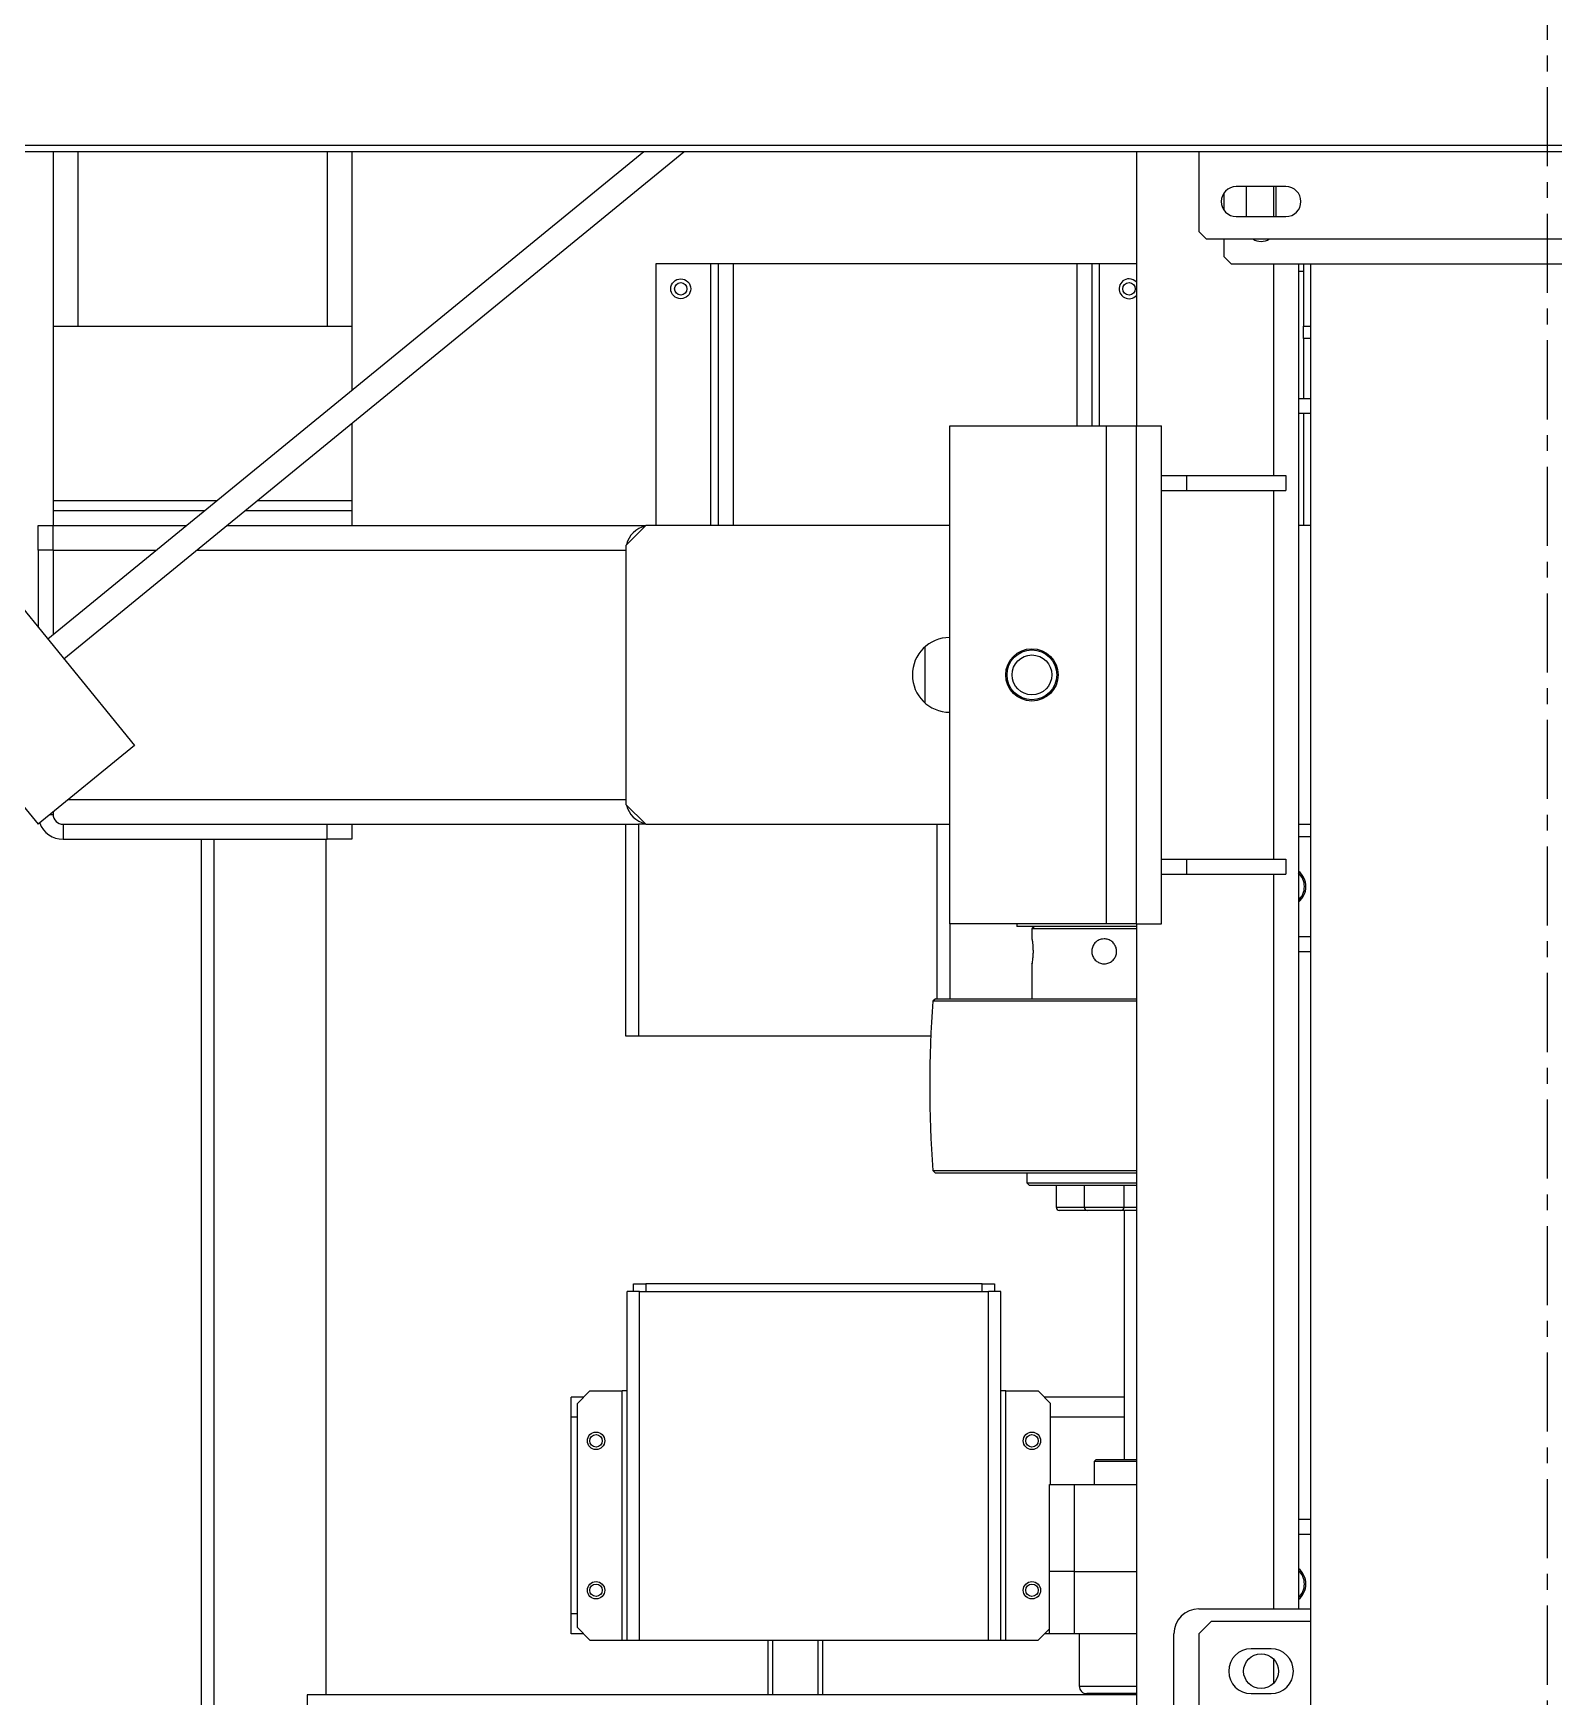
# Model space of a CAD drawing. Header units: millimetres. Extents: x 6622 to 532820, y 3370 to 359312.
# Drawn here: x 458692 to 459302, y 311420 to 312088 of the extents above; entities that cross this region are included whole.
import ezdxf

# ---------------------------------------------------------------- set-up
doc = ezdxf.new("R2010")
doc.units = ezdxf.units.MM
doc.linetypes.add('CENTER', pattern=[50.8, 31.75, -6.35, 6.35, -6.35])

# ---------------------------------------------------------------- blocks, each defined once
blk = doc.blocks.new('A$C6F3A12F4')
at = {"color": 2, "linetype": 'Continuous', "lineweight": 25}
for p, q in [((2582.6, 1065), (2582.6, 2635)), ((2585.2, 2635), (2585.2, 1065)), ((2620.2, 1713), (2620.2, 1897)), ((2630.2, 1723), (2630.2, 1887)), ((3640.2, 1755), (2630.2, 1755)), ((2630.2, 1752), (2633.2, 1752)), ((2630.2, 1750), (2684.2, 1750)), ((2633.2, 1752), (2633.2, 1750)), ((2633.2, 1752), (2655.2, 1752)), ((2655.2, 1752), (2655.2, 1755)), ((2660.2, 1752), (2655.2, 1752)), ((2660.2, 1755), (2660.2, 1752)), ((2660.2, 1752), (2684.2, 1752)), ((2684.2, 1750), (2684.2, 1755)), ((2684.2, 1750), (2690.2, 1750)), ((2690.2, 1750), (2690.2, 1755)), ((2690.2, 1752), (2735.2, 1752)), ((2690.2, 1750), (2900.2, 1750)), ((2735.2, 1755), (2735.2, 1750)), ((2855.2, 1750), (2855.2, 1755)), ((2860.2, 1755), (2860.2, 1750)), ((2900.2, 1750), (2900.2, 1755)), ((2900.2, 1750), (2906.2, 1750)), ((2906.2, 1750), (2906.2, 1755)), ((2906.2, 1750), (3134.2, 1750)), ((3134.2, 1750), (3134.2, 1755)), ((3134.2, 1750), (3140.2, 1750)), ((3140.2, 1750), (3140.2, 1755)), ((3140.2, 1750), (3170.2, 1750)), ((3170.2, 1710), (3170.2, 1755)), ((3175.2, 1755), (3175.2, 1715)), ((2599.2, 1745), (2599.2, 1725)), ((2611.2, 1725), (2611.2, 1745)), ((2715.2, 1705), (2715.2, 1745)), ((2715.2, 1745), (2721.2, 1745)), ((2721.2, 1705), (2721.2, 1745)), ((2869.2, 1705), (2869.2, 1745)), ((2869.2, 1745), (2875.2, 1745)), ((2875.2, 1705), (2875.2, 1745)), ((2611.2, 1741), (2599.2, 1741)), ((2599.2, 1740), (2611.2, 1740)), ((2630.2, 1740), (2715.2, 1740)), ((2721.2, 1740), (2869.2, 1740)), ((2875.2, 1740), (3170.2, 1740)), ((3186.2, 1739), (3186.2, 1731)), ((3190.3, 1740), (3200.1, 1740)), ((3204.2, 1731), (3204.2, 1739)), ((2599.2, 1729), (2611.2, 1729)), ((2601.88, 1720), (2608.52, 1720)), ((2620.2, 1720), (2627.2, 1720)), ((2627.2, 1720), (2630.2, 1723)), ((2585.2, 1710), (2617.2, 1710)), ((2617.2, 1710), (2620.2, 1713)), ((3175.2, 1715), (3180.2, 1710)), ((3180.2, 1710), (3249.22, 1710)), ((2715.2, 1705), (2721.2, 1705)), ((2715.2, 1695), (2715.2, 1705)), ((2721.2, 1695), (2721.2, 1705)), ((2869.2, 1695), (2869.2, 1705)), ((2869.2, 1705), (2875.2, 1705)), ((2875.2, 1695), (2875.2, 1705)), ((3370.2, 1700), (3180.2, 1700)), ((2695.2, 1685), (2695.2, 1695)), ((2895.2, 1695), (2695.2, 1695)), ((2895.2, 1685), (2895.2, 1695)), ((2585.2, 1685), (2695.2, 1685)), ((2630.2, 1685), (2630.2, 1670)), ((2895.2, 1685), (2695.2, 1685)), ((2695.2, 1673), (2695.2, 1685)), ((2895.2, 1685), (2895.2, 1673)), ((2895.2, 1685), (3480.2, 1685)), ((2896.2, 1685), (2896.2, 1637)), ((2897.2, 1685), (2897.2, 1643)), ((2925.2, 1609.54), (2925.2, 1685)), ((2926.2, 1685), (2926.2, 1608.48)), ((2994.13, 1603.15), (2994.13, 1685)), ((2995.2, 1685), (2995.2, 1609.47)), ((2999.2, 1641), (2999.2, 1685)), ((3000.2, 1685), (3000.2, 1642)), ((3008.95, 1680), (3008.95, 1685)), ((3010.2, 1685), (3010.2, 1678.75)), ((3110.2, 1668.8), (3110.2, 1685)), ((3111, 1685), (3111, 1668)), ((3120.2, 1660), (3120.2, 1685)), ((3155.2, 1660), (3155.2, 1685)), ((3180.2, 1685), (3180.2, 1660)), ((3201.2, 1662), (3201.2, 1685)), ((3204.2, 1685), (3204.2, 1665)), ((3204.7, 1685), (3204.7, 1352)), ((3008.95, 1680), (3000.2, 1680)), ((3008.95, 1664), (3008.95, 1680)), ((3010.2, 1680), (3110.2, 1680)), ((3010.2, 1678.75), (3010.2, 1665.25)), ((3085.2, 1680), (3085.2, 1648)), ((3093.2, 1680), (3093.2, 1650.5)), ((2630.2, 1670), (2630.2, 1667)), ((2630.2, 1670), (2695.2, 1670)), ((2895.2, 1673), (2695.2, 1673)), ((2695.2, 1610), (2695.2, 1673)), ((2895.2, 1673), (2895.2, 1610)), ((2630.2, 1667), (2695.2, 1667)), ((2630.2, 1667), (2630.2, 1661)), ((3000.2, 1664), (3008.95, 1664)), ((3008.95, 1652.74), (3008.95, 1664)), ((3010.2, 1665.25), (3010.2, 1653.99)), ((3110.2, 1668.8), (3111, 1668)), ((3111, 1668), (3120.2, 1668)), ((2630.2, 1661), (2630.2, 1523)), ((2630.2, 1661), (2695.2, 1661)), ((3120.2, 1660), (3155.2, 1660)), ((3120.2, 1650), (3120.2, 1660)), ((3155.2, 1660), (3155.2, 1650)), ((3155.2, 1660), (3180.2, 1660)), ((3180.2, 1662), (3201.2, 1662)), ((3180.2, 1660), (3180.2, 1650)), ((3000.2, 1652.74), (3008.95, 1652.74)), ((3087.7, 1650.5), (3082.7, 1645.5)), ((3120.2, 1650.5), (3087.7, 1650.5)), ((3155.2, 1650), (3120.2, 1650)), ((3180.2, 1650), (3155.2, 1650)), ((3182.7, 1645.5), (3178.2, 1650)), ((3180.2, 1650), (3180.2, 1648)), ((2896.2, 1644), (2897.2, 1643)), ((2897.2, 1643), (2901.2, 1643)), ((2911.14, 1643), (2925.2, 1643)), ((3082.7, 1632.5), (3082.7, 1645.5)), ((3182.7, 1632.5), (3182.7, 1645.5)), ((2895.2, 1637), (2896.2, 1637)), ((2995.2, 1641), (2999.2, 1641)), ((2999.2, 1641), (3000.2, 1642)), ((3182.7, 1630.5), (3042.7, 1630.5)), ((3042.7, 1630.5), (3042.7, 1625.5)), ((3082.7, 1632.5), (3082.7, 1630.5)), ((3182.7, 1632.5), (3082.7, 1632.5)), ((3182.7, 1630.5), (3182.7, 1632.5)), ((3182.7, 1625.5), (3182.7, 1630.5)), ((3039.7, 1628), (3042.7, 1628)), ((3039.7, 1623), (3039.7, 1628)), ((3042.7, 1623), (3039.7, 1623)), ((3039.7, 1623), (3039.7, 1488)), ((3182.7, 1625.5), (3042.7, 1625.5)), ((3042.7, 1485.5), (3042.7, 1625.5)), ((3182.7, 1485.5), (3182.7, 1625.5)), ((2895.2, 1610), (2695.2, 1610)), ((2735.2, 1610), (2735.2, 1488)), ((2855.2, 1488), (2855.2, 1610)), ((2895.2, 1610), (2925.2, 1610)), ((2925.2, 1604.3), (2925.2, 1609.54)), ((2925.2, 1605), (2855.2, 1605)), ((2925.2, 1604.3), (2926.2, 1603.16)), ((2926.2, 1608.48), (2926.2, 1603.16)), ((2994.13, 1603.15), (2995.2, 1604.23)), ((2995.2, 1609.47), (2995.2, 1604.23)), ((2784.02, 1600), (2806.38, 1600)), ((2940.2, 1602.4), (2940.2, 1485)), ((3204.7, 1559), (3182.7, 1559)), ((3182.7, 1557), (3204.7, 1557)), ((3204.7, 1539), (3182.7, 1539)), ((3182.7, 1537), (3204.7, 1537)), ((2630.2, 1523), (2630.2, 1517)), ((2630.2, 1523), (2735.2, 1523)), ((2630.2, 1517), (2735.2, 1517)), ((2630.2, 1517), (2630.2, 1514)), ((2630.2, 1514), (2630.2, 1492)), ((2630.2, 1514), (2735.2, 1514)), ((2788.78, 1254.28), (2585.2, 1503.25)), ((2630.2, 1492), (2735.2, 1492)), ((2585.2, 1487.18), (2780.9, 1247.84)), ((2735.2, 1488), (2743.2, 1480)), ((2735.2, 1319.8), (2735.2, 1488)), ((2847.2, 1480), (2855.2, 1488)), ((2855.2, 1488), (2855.2, 1485)), ((2855.2, 1485), (2940.2, 1485)), ((2855.2, 1480), (2855.2, 1485)), ((2940.2, 1485), (2940.2, 1480)), ((3039.7, 1488), (3042.7, 1488)), ((3039.7, 1483), (3039.7, 1488)), ((3042.7, 1483), (3039.7, 1483)), ((3182.7, 1485.5), (3042.7, 1485.5)), ((3042.7, 1485.5), (3042.7, 1480.5)), ((3182.7, 1480.5), (3182.7, 1485.5)), ((2743.2, 1480), (2847.2, 1480)), ((2745.2, 1307.57), (2745.2, 1480)), ((2845.2, 1256.23), (2845.2, 1480)), ((2940.2, 1480), (2855.2, 1480)), ((2855.2, 1370), (2855.2, 1480)), ((3182.7, 1480.5), (3042.7, 1480.5)), ((3082.7, 1480.5), (3082.7, 1478.5)), ((3182.7, 1478.5), (3082.7, 1478.5)), ((3082.7, 1465.5), (3082.7, 1478.5)), ((3182.7, 1478.5), (3182.7, 1480.5)), ((3182.7, 1465.5), (3182.7, 1478.5)), ((3082.7, 1465.5), (3087.7, 1460.5)), ((3085.2, 1463), (3085.2, 1458)), ((3177.7, 1460.5), (3182.7, 1465.5)), ((3180.2, 1463), (3180.2, 1458)), ((3093.2, 1458), (3085.2, 1458)), ((3177.7, 1460.5), (3087.7, 1460.5)), ((3093.2, 1460.5), (3093.2, 1458)), ((3172.2, 1458), (3093.2, 1458)), ((3172.2, 1460.5), (3172.2, 1458)), ((3180.2, 1458), (3172.2, 1458)), ((2585.2, 1370), (2655.2, 1370)), ((2655.2, 1250), (2655.2, 1370)), ((2655.2, 1370), (2681.01, 1370)), ((2694.16, 1370), (2725.2, 1370)), ((2725.2, 1370), (2729.2, 1370)), ((2725.2, 1332.03), (2725.2, 1370)), ((2729.2, 1327.14), (2729.2, 1370)), ((2729.2, 1370), (2735.2, 1370)), ((2855.2, 1370), (2861.2, 1370)), ((2855.2, 1360), (2855.2, 1370)), ((2861.2, 1370), (2861.2, 1360)), ((2585.2, 1360), (2655.2, 1360)), ((2855.2, 1254), (2855.2, 1360)), ((2861.2, 1360), (2855.2, 1360)), ((2861.2, 1254), (2861.2, 1360)), ((2861.2, 1359.5), (3204.7, 1359.5)), ((3204.7, 1352), (3685.7, 1352)), ((2725.2, 1250), (2725.2, 1315.96)), ((2729.2, 1250), (2729.2, 1311.07)), ((2861.2, 1314.5), (3685.7, 1314.5)), ((2861.2, 1309.5), (3678, 1309.5)), ((2735.2, 1250), (2735.2, 1303.73)), ((2745.2, 1250), (2745.2, 1291.5)), ((2746.13, 1219.41), (2823.55, 1282.71)), ((2823.55, 1282.71), (2855.2, 1244)), ((2585.2, 1260), (2655.2, 1260)), ((2585.2, 1250), (2655.2, 1250)), ((2655.2, 1250), (2725.2, 1250)), ((2725.2, 1250), (2729.2, 1250)), ((2729.2, 1250), (2735.2, 1250)), ((2735.2, 1244), (2735.2, 1250)), ((2745.2, 1250), (2735.2, 1250)), ((2745.2, 1250), (2745.2, 1244)), ((2745.2, 1250), (2779.14, 1250)), ((2850.29, 1250), (2851.2, 1250)), ((2851.2, 1248.89), (2851.2, 1250)), ((2855.2, 1254), (2861.2, 1254)), ((2745.2, 1244), (2735.2, 1244)), ((2745.2, 1244), (2776.21, 1244)), ((2784.16, 1185.91), (2855.2, 1244))]:
    blk.add_line(p, q, dxfattribs=at)
for centre, radius in [((3195.2, 1735), 7), ((2640.2, 1682), 2.5), ((2795.2, 1643), 10.5), ((2795.2, 1643), 10), ((2795.2, 1643), 8), ((3102.7, 1643), 3.5), ((3102.7, 1643), 2.5), ((3162.7, 1643), 3.5), ((3162.7, 1643), 2.5), ((2640.2, 1502), 4), ((2640.2, 1502), 2.5), ((3102.7, 1468), 3.5), ((3102.7, 1468), 2.5), ((3162.7, 1468), 3.5), ((3162.7, 1468), 2.5)]:
    blk.add_circle(centre, radius, dxfattribs=at)
for centre, radius, start, end in [((2605.2, 1745), 6, 0, 180), ((2880.2, 1745), 8, 90, 141.31781), ((2880.2, 1745), 7.4, 90, 137.49336), ((2880.2, 1745), 8, 38.68219, 90), ((2880.2, 1745), 7.4, 42.50664, 90), ((3160.2, 1745), 8, 90, 141.31781), ((3160.2, 1745), 7.4, 90, 137.49336), ((3160.2, 1745), 8, 38.68219, 90), ((3160.2, 1745), 7.4, 42.50664, 90), ((3195.2, 1739), 9, 0, 180), ((2615.2, 1735), 6, 326.44269, 33.55731), ((3195.2, 1731), 9, 180, 0), ((2605.2, 1725), 6, 180, 0), ((3180.2, 1710), 10, 180, 270), ((2640.2, 1682), 4, 180, 48.59038), ((2640.2, 1682), 4, 131.40962, 180), ((3008.95, 1678.75), 1.25, 0, 90), ((3008.95, 1665.25), 1.25, 270, 0), ((3201.2, 1665), 3, 270, 0), ((3008.95, 1653.99), 1.25, 270, 0), ((2795.2, 1610), 15, 180, 0), ((2960.2, 2102), 500, 266.10049, 273.8906), ((2745.2, 1490), 10, 193.05194, 256.94806), ((2845.2, 1490), 10, 283.05194, 346.94806), ((2851.2, 1254), 4, 270, 0), ((2851.2, 1254), 10, 290.40677, 0)]:
    blk.add_arc(centre, radius, start, end, dxfattribs=at)
for points, knots in [([(2901.2, 1672), (2901.25, 1672.56), (2901.36, 1673.67), (2902.21, 1675.16), (2903.47, 1676.3), (2905.05, 1676.96), (2906.75, 1677.06), (2908.38, 1676.6), (2909.77, 1675.64), (2910.77, 1674.26), (2911.26, 1672.62), (2911.18, 1670.92), (2910.55, 1669.35), (2909.43, 1668.06), (2907.95, 1667.21), (2906.27, 1666.91), (2904.59, 1667.17), (2903.1, 1667.96), (2901.95, 1669.2), (2901.3, 1670.63), (2901.23, 1671.6), (2901.2, 1672)], [0, 0, 0, 0, 0.053149, 0.10628, 0.159894, 0.213862, 0.267283, 0.320129, 0.373248, 0.42707, 0.480935, 0.534123, 0.586973, 0.640323, 0.694261, 0.747951, 0.800934, 0.853848, 0.907444, 0.961406, 1, 1, 1, 1]), ([(2901.2, 1643), (2901.25, 1643.01), (2901.36, 1643.03), (2902.21, 1643.16), (2903.47, 1643.32), (2905.05, 1643.43), (2906.75, 1643.45), (2908.38, 1643.37), (2909.77, 1643.22), (2910.75, 1643.08), (2911.22, 1643), (2911.15, 1643.01), (2911.14, 1643.01)], [0, 0, 0, 0, 0.106299, 0.21252, 0.319773, 0.427706, 0.534547, 0.640249, 0.74647, 0.854128, 0.961844, 1, 1, 1, 1])]:
    blk.add_open_spline(points, degree=3, knots=knots, dxfattribs=at)

msp = doc.modelspace()

# ---------------------------------------------------------------- linework, layer by layer
at = {"color": 1, "linetype": 'CENTER'}
msp.add_line((459300, 268650.975), (459300, 314810.514), dxfattribs=at)

# ---------------------------------------------------------------- block references
at = {"color": 0, "rotation": 270}
msp.add_blockref('A$C6F3A12F4', (457450, 314625.198), dxfattribs=at)

doc.saveas('drawing.dxf')
